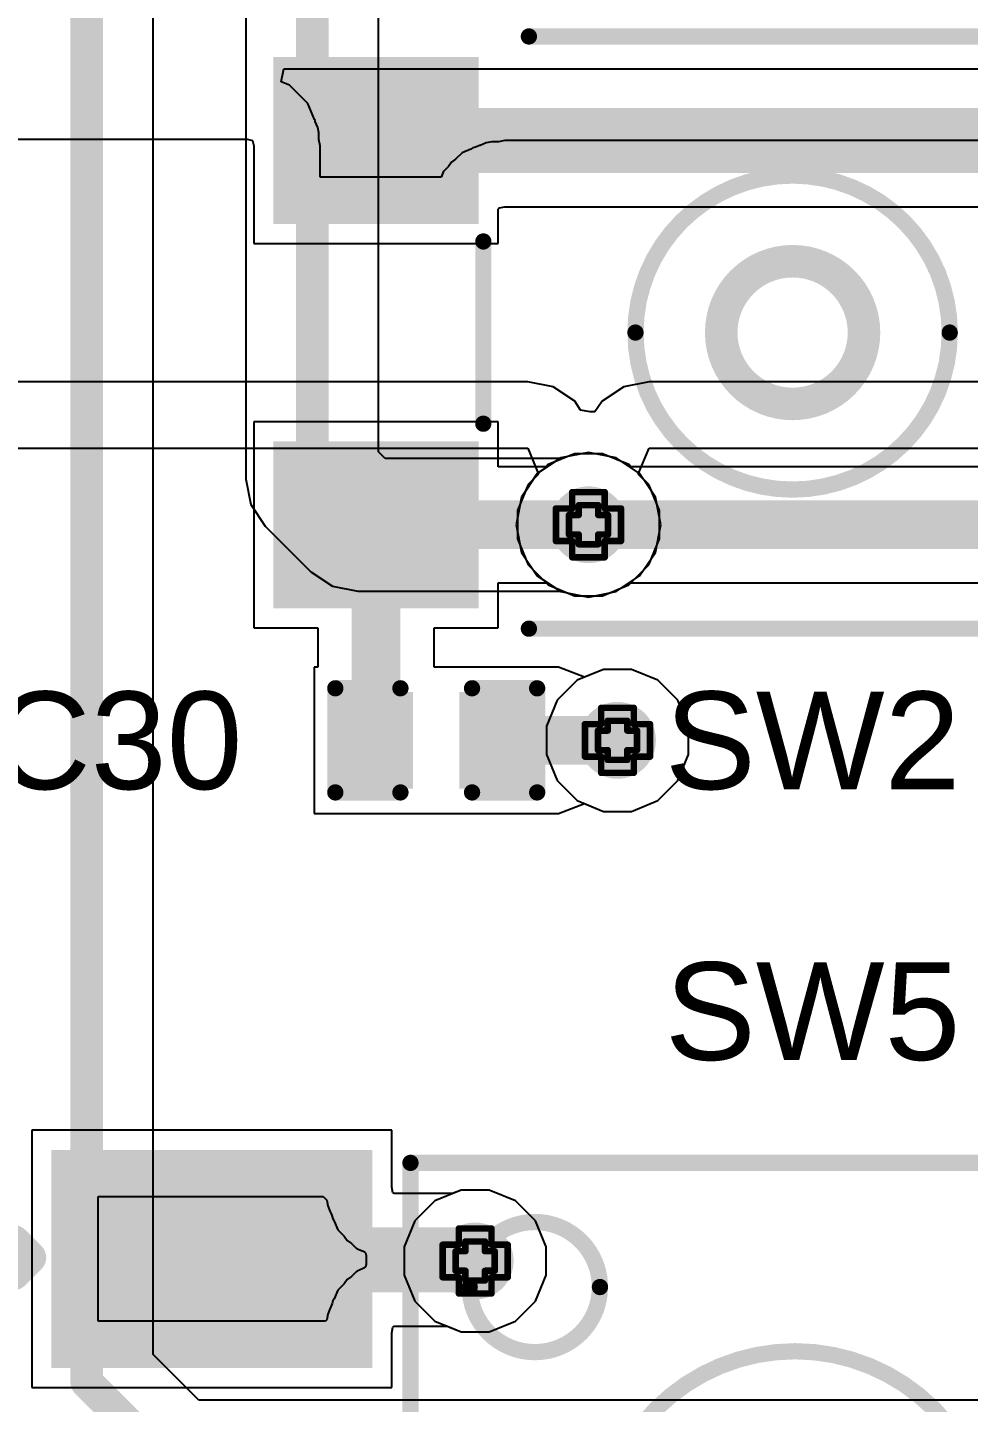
# Model space of a CAD drawing. Header units: inches. Extents: x 0 to 198, y 0 to 199.
# Drawn here: x 4.1008 to 4.3899, y 1.2497 to 1.6723 of the extents above; entities that cross this region are included whole.
import ezdxf

# ---------------------------------------------------------------- set-up
doc = ezdxf.new("R2010")
doc.units = ezdxf.units.IN
doc.header["$MEASUREMENT"] = 0
for name, color, linetype in [('Bottom Layer', 5, 'Continuous'), ('Drill Drawing', 1, 'Continuous'), ('Layer 1', 16, 'Continuous'), ('Layer 2', 76, 'Continuous'), ('Top Layer', 1, 'Continuous'), ('Top Overlay', 2, 'Continuous'), ('Top Paste', 8, 'Continuous'), ('Top Solder', 216, 'Continuous'), ('Via Holes', 16, 'Continuous')]:
    doc.layers.add(name, color=color, linetype=linetype)
doc.styles.add('Arial', font='', dxfattribs={"height": 0.2})
doc.styles.get('Arial').set_extended_font_data('Arial')

# ---------------------------------------------------------------- blocks, each defined once
blk = doc.blocks.new('TS_1002S_12026C_21')
at = {"layer": 'Top Layer'}
blk.add_hatch(color=1, dxfattribs=at).paths.add_polyline_path([(-0.22441, 0.11811), (-0.13385, 0.11811), (-0.13385, 0.05906), (-0.22441, 0.05906)])
at = {"layer": 'Top Paste'}
blk.add_hatch(color=8, dxfattribs=at).paths.add_polyline_path([(-0.22441, 0.11811), (-0.13385, 0.11811), (-0.13385, 0.05906), (-0.22441, 0.05906)])
at = {"layer": 'Top Solder'}
blk.add_hatch(color=216, dxfattribs=at).paths.add_polyline_path([(-0.22841, 0.12211), (-0.12985, 0.12211), (-0.12985, 0.05506), (-0.22841, 0.05506)])
at = {"layer": 'Top Overlay'}
for points in [[(-0.11811, 0.1181, 0.005, 0.005, 0), (0.11811, 0.1181, 0.005, 0.005, 0)], [(-0.11811, -0.11812, 0.005, 0.005, 0), (-0.11811, 0.1181, 0.005, 0.005, 0)], [(-0.24, 0.094, 0.01, 0.01, 0), (-0.235, 0.089, 0.01, 0.01, 0)], [(-0.24, 0.084, 0.01, 0.01, 0), (-0.24, 0.094, 0.01, 0.01, 0)], [(-0.24, 0.084, 0.01, 0.01, 0), (-0.235, 0.089, 0.01, 0.01, 0)]]:
    blk.add_lwpolyline(points, format="xyseb", dxfattribs=at)
for points in [[(-0.11936, 0.1181, 0.0025, 0.0025, 1), (-0.11686, 0.1181, 0.0025, 0.0025, 1)], [(-0.11936, 0.1181, 0.0025, 0.0025, 1), (-0.11686, 0.1181, 0.0025, 0.0025, 1)], [(-0.05992, 0.07994, 0.005, 0.005, 1), (-0.09992, 0.07994, 0.005, 0.005, 1)], [(-0.2425, 0.094, 0.005, 0.005, 1), (-0.2375, 0.094, 0.005, 0.005, 1)], [(-0.2425, 0.094, 0.005, 0.005, 1), (-0.2375, 0.094, 0.005, 0.005, 1)], [(-0.2375, 0.089, 0.005, 0.005, 1), (-0.2325, 0.089, 0.005, 0.005, 1)], [(-0.2375, 0.089, 0.005, 0.005, 1), (-0.2325, 0.089, 0.005, 0.005, 1)], [(-0.2425, 0.084, 0.005, 0.005, 1), (-0.2375, 0.084, 0.005, 0.005, 1)], [(-0.2425, 0.084, 0.005, 0.005, 1), (-0.2375, 0.084, 0.005, 0.005, 1)], [(-0.10117, 0.07994, 0.0025, 0.0025, 1), (-0.09867, 0.07994, 0.0025, 0.0025, 1)], [(-0.06117, 0.07994, 0.0025, 0.0025, 1), (-0.05867, 0.07994, 0.0025, 0.0025, 1)], [(0.06021, 0, 0.005, 0.005, 1), (-0.06021, 0, 0.005, 0.005, 1)]]:
    blk.add_lwpolyline(points, format="xyseb", close=True, dxfattribs=at)
blk = doc.blocks.new('TS_1109S_C_B_63')
at = {"layer": 'Top Layer'}
for points in [[(-0.15551, 0.08071), (-0.10039, 0.08071), (-0.10039, 0.0374), (-0.15551, 0.0374)], [(0.10039, 0.08071), (0.15551, 0.08071), (0.15551, 0.0374), (0.10039, 0.0374)], [(-0.15551, -0.0374), (-0.10039, -0.0374), (-0.10039, -0.08071), (-0.15551, -0.08071)], [(0.10039, -0.0374), (0.15551, -0.0374), (0.15551, -0.08071), (0.10039, -0.08071)]]:
    blk.add_hatch(color=1, dxfattribs=at).paths.add_polyline_path(points)
at = {"layer": 'Top Paste'}
for points in [[(-0.15551, 0.08071), (-0.10039, 0.08071), (-0.10039, 0.0374), (-0.15551, 0.0374)], [(0.10039, 0.08071), (0.15551, 0.08071), (0.15551, 0.0374), (0.10039, 0.0374)], [(-0.15551, -0.0374), (-0.10039, -0.0374), (-0.10039, -0.08071), (-0.15551, -0.08071)], [(0.10039, -0.0374), (0.15551, -0.0374), (0.15551, -0.08071), (0.10039, -0.08071)]]:
    blk.add_hatch(color=8, dxfattribs=at).paths.add_polyline_path(points)
at = {"layer": 'Top Solder'}
for points in [[(-0.15951, 0.08471), (-0.09639, 0.08471), (-0.09639, 0.0334), (-0.15951, 0.0334)], [(0.09639, 0.08471), (0.15951, 0.08471), (0.15951, 0.0334), (0.09639, 0.0334)], [(-0.15951, -0.0334), (-0.09639, -0.0334), (-0.09639, -0.08471), (-0.15951, -0.08471)], [(0.09639, -0.0334), (0.15951, -0.0334), (0.15951, -0.08471), (0.09639, -0.08471)]]:
    blk.add_hatch(color=216, dxfattribs=at).paths.add_polyline_path(points)
at = {"layer": 'Top Overlay'}
for points in [[(0.081, 0.091, 0.005, 0.005, 0), (-0.079, 0.091, 0.005, 0.005, 0)], [(-0.095, 0.028, 0.005, 0.005, 0), (-0.095, -0.028, 0.005, 0.005, 0)], [(0.095, 0.028, 0.005, 0.005, 0), (0.095, -0.028, 0.005, 0.005, 0)], [(0.081, -0.091, 0.005, 0.005, 0), (-0.079, -0.091, 0.005, 0.005, 0)]]:
    blk.add_lwpolyline(points, format="xyseb", dxfattribs=at)
for points in [[(-0.08025, 0.091, 0.0025, 0.0025, 1), (-0.07775, 0.091, 0.0025, 0.0025, 1)], [(0.07975, 0.091, 0.0025, 0.0025, 1), (0.08225, 0.091, 0.0025, 0.0025, 1)], [(0.04826, 0, 0.005, 0.005, 1), (-0.04826, 0, 0.005, 0.005, 1)], [(-0.09625, 0.028, 0.0025, 0.0025, 1), (-0.09375, 0.028, 0.0025, 0.0025, 1)], [(0.09375, 0.028, 0.0025, 0.0025, 1), (0.09625, 0.028, 0.0025, 0.0025, 1)], [(0.02193, 0, 0.01, 0.01, 1), (-0.02193, 0, 0.01, 0.01, 1)], [(-0.02443, 0, 0.005, 0.005, 1), (-0.01943, 0, 0.005, 0.005, 1)], [(0.01943, 0, 0.005, 0.005, 1), (0.02443, 0, 0.005, 0.005, 1)], [(-0.04951, 0, 0.0025, 0.0025, 1), (-0.04701, 0, 0.0025, 0.0025, 1)], [(0.04701, 0, 0.0025, 0.0025, 1), (0.04951, 0, 0.0025, 0.0025, 1)], [(-0.09625, -0.028, 0.0025, 0.0025, 1), (-0.09375, -0.028, 0.0025, 0.0025, 1)], [(0.09375, -0.028, 0.0025, 0.0025, 1), (0.09625, -0.028, 0.0025, 0.0025, 1)], [(-0.08025, -0.091, 0.0025, 0.0025, 1), (-0.07775, -0.091, 0.0025, 0.0025, 1)], [(0.07975, -0.091, 0.0025, 0.0025, 1), (0.08225, -0.091, 0.0025, 0.0025, 1)]]:
    blk.add_lwpolyline(points, format="xyseb", close=True, dxfattribs=at)
blk = doc.blocks.new('C___0402_347')
at = {"layer": 'Top Layer'}
for points in [[(-0.0275, -0.0125), (-0.0275, 0.0125), (-0.0095, 0.0125), (-0.0095, -0.0125)], [(0.0095, -0.0125), (0.0095, 0.0125), (0.0275, 0.0125), (0.0275, -0.0125)]]:
    blk.add_hatch(color=1, dxfattribs=at).paths.add_polyline_path(points)
at = {"layer": 'Top Paste'}
for points in [[(-0.0275, -0.0125), (-0.0275, 0.0125), (-0.0095, 0.0125), (-0.0095, -0.0125)], [(0.0095, -0.0125), (0.0095, 0.0125), (0.0275, 0.0125), (0.0275, -0.0125)]]:
    blk.add_hatch(color=8, dxfattribs=at).paths.add_polyline_path(points)
at = {"layer": 'Top Solder'}
for points in [[(-0.02986, -0.01486), (-0.02986, 0.01486), (-0.00714, 0.01486), (-0.00714, -0.01486)], [(0.00714, -0.01486), (0.00714, 0.01486), (0.02986, 0.01486), (0.02986, -0.01486)]]:
    blk.add_hatch(color=216, dxfattribs=at).paths.add_polyline_path(points)
at = {"layer": 'Top Overlay'}
for points in [[(-0.031, 0.016, 0.005, 0.005, 0), (-0.031, -0.016, 0.005, 0.005, 0)], [(-0.011, 0.016, 0.005, 0.005, 0), (-0.031, 0.016, 0.005, 0.005, 0)], [(0.031, 0.016, 0.005, 0.005, 0), (0.011, 0.016, 0.005, 0.005, 0)], [(0.031, 0.016, 0.005, 0.005, 0), (0.031, -0.016, 0.005, 0.005, 0)], [(-0.011, -0.016, 0.005, 0.005, 0), (-0.031, -0.016, 0.005, 0.005, 0)], [(0.031, -0.016, 0.005, 0.005, 0), (0.011, -0.016, 0.005, 0.005, 0)]]:
    blk.add_lwpolyline(points, format="xyseb", dxfattribs=at)
for points in [[(-0.03225, 0.016, 0.0025, 0.0025, 1), (-0.02975, 0.016, 0.0025, 0.0025, 1)], [(-0.03225, 0.016, 0.0025, 0.0025, 1), (-0.02975, 0.016, 0.0025, 0.0025, 1)], [(-0.01225, 0.016, 0.0025, 0.0025, 1), (-0.00975, 0.016, 0.0025, 0.0025, 1)], [(0.00975, 0.016, 0.0025, 0.0025, 1), (0.01225, 0.016, 0.0025, 0.0025, 1)], [(0.02975, 0.016, 0.0025, 0.0025, 1), (0.03225, 0.016, 0.0025, 0.0025, 1)], [(0.02975, 0.016, 0.0025, 0.0025, 1), (0.03225, 0.016, 0.0025, 0.0025, 1)], [(-0.03225, -0.016, 0.0025, 0.0025, 1), (-0.02975, -0.016, 0.0025, 0.0025, 1)], [(-0.03225, -0.016, 0.0025, 0.0025, 1), (-0.02975, -0.016, 0.0025, 0.0025, 1)], [(-0.01225, -0.016, 0.0025, 0.0025, 1), (-0.00975, -0.016, 0.0025, 0.0025, 1)], [(0.00975, -0.016, 0.0025, 0.0025, 1), (0.01225, -0.016, 0.0025, 0.0025, 1)], [(0.02975, -0.016, 0.0025, 0.0025, 1), (0.03225, -0.016, 0.0025, 0.0025, 1)], [(0.02975, -0.016, 0.0025, 0.0025, 1), (0.03225, -0.016, 0.0025, 0.0025, 1)]]:
    blk.add_lwpolyline(points, format="xyseb", close=True, dxfattribs=at)

msp = doc.modelspace()

# ---------------------------------------------------------------- hatches: boundary and pattern name
at = {"layer": 'Bottom Layer'}
h = msp.add_hatch(color=5, dxfattribs=at)
edge = h.paths.add_edge_path()
edge.add_arc((4.27314, 1.51947), 0.01181, 0, 360)
h = msp.add_hatch(color=5, dxfattribs=at)
edge = h.paths.add_edge_path()
edge.add_arc((4.28205, 1.45321), 0.01181, 0, 360)
h = msp.add_hatch(color=5, dxfattribs=at)
edge = h.paths.add_edge_path()
edge.add_arc((4.23834, 1.29321), 0.01181, 0, 360)
at = {"layer": 'Layer 1'}
h = msp.add_hatch(color=16, dxfattribs=at)
edge = h.paths.add_edge_path()
edge.add_arc((4.27314, 1.51947), 0.01181, 0, 360)
h = msp.add_hatch(color=16, dxfattribs=at)
edge = h.paths.add_edge_path()
edge.add_arc((4.28205, 1.45321), 0.01181, 0, 360)
h = msp.add_hatch(color=16, dxfattribs=at)
edge = h.paths.add_edge_path()
edge.add_arc((4.23834, 1.29321), 0.01181, 0, 360)
at = {"layer": 'Layer 2'}
h = msp.add_hatch(color=76, dxfattribs=at)
edge = h.paths.add_edge_path()
edge.add_arc((4.27314, 1.51947), 0.01181, 0, 360)
h = msp.add_hatch(color=76, dxfattribs=at)
edge = h.paths.add_edge_path()
edge.add_arc((4.28205, 1.45321), 0.01181, 0, 360)
h = msp.add_hatch(color=76, dxfattribs=at)
edge = h.paths.add_edge_path()
edge.add_arc((4.23834, 1.29321), 0.01181, 0, 360)
at = {"layer": 'Top Layer'}
h = msp.add_hatch(color=1, dxfattribs=at)
edge = h.paths.add_edge_path()
edge.add_arc((4.27314, 1.51947), 0.01181, 0, 360)
h = msp.add_hatch(color=1, dxfattribs=at)
edge = h.paths.add_edge_path()
edge.add_arc((4.28205, 1.45321), 0.01181, 0, 360)
h = msp.add_hatch(color=1, dxfattribs=at)
edge = h.paths.add_edge_path()
edge.add_arc((4.23834, 1.29321), 0.01181, 0, 360)
at = {"layer": 'Via Holes'}
h = msp.add_hatch(color=7, dxfattribs=at)
edge = h.paths.add_edge_path()
edge.add_arc((4.27314, 1.51947), 0.00591, 0, 360)
h = msp.add_hatch(color=7, dxfattribs=at)
edge = h.paths.add_edge_path()
edge.add_arc((4.28205, 1.45321), 0.00591, 0, 360)
h = msp.add_hatch(color=7, dxfattribs=at)
edge = h.paths.add_edge_path()
edge.add_arc((4.23834, 1.29321), 0.00591, 0, 360)

# ---------------------------------------------------------------- linework, layer by layer
at = {"layer": 'Bottom Layer'}
for p, q in [((4.20868, 1.54193), (4.20868, 2.40128)), ((4.16789, 1.91136), (4.16789, 1.53348)), ((4.13941, 1.26443), (4.13941, 1.90683)), ((4.21074, 1.53987), (4.20868, 1.54193)), ((4.2644, 1.53987), (4.21074, 1.53987)), ((4.26463, 1.54002), (4.2644, 1.53987)), ((4.27314, 1.54171), (4.26463, 1.54002)), ((4.28165, 1.54002), (4.27314, 1.54171)), ((4.28886, 1.5352), (4.28165, 1.54002)), ((4.29369, 1.52798), (4.28886, 1.5352)), ((4.16789, 1.53348), (4.16945, 1.52568)), ((4.16945, 1.52568), (4.17387, 1.51906)), ((4.29538, 1.51947), (4.29369, 1.52798)), ((4.17387, 1.51906), (4.18787, 1.50505)), ((4.29369, 1.51096), (4.29538, 1.51947)), ((4.28886, 1.50375), (4.29369, 1.51096)), ((4.18787, 1.50505), (4.19449, 1.50063)), ((4.19449, 1.50063), (4.20229, 1.49908)), ((4.28165, 1.49893), (4.28886, 1.50375)), ((4.20229, 1.49908), (4.2644, 1.49908)), ((4.2644, 1.49908), (4.26463, 1.49893)), ((4.26463, 1.49893), (4.27314, 1.49724)), ((4.27314, 1.49724), (4.28165, 1.49893)), ((4.15345, 1.25039), (4.13941, 1.26443)), ((5.65116, 1.25039), (4.15345, 1.25039))]:
    msp.add_line(p, q, dxfattribs=at)
for points in [[(4.18829, 1.53348, 0.01, 0.01, 0), (4.18829, 2.41126, 0.01, 0.01, 0)], [(4.11902, 1.25598, 0.01, 0.01, 0), (4.11902, 2.20131, 0.01, 0.01, 0)], [(4.18829, 1.53348, 0.01, 0.01, 0), (4.20229, 1.51947, 0.01, 0.01, 0)], [(4.20229, 1.51947, 0.01, 0.01, 0), (4.27314, 1.51947, 0.01, 0.01, 0)], [(4.11902, 1.25598, 0.01, 0.01, 0), (4.145, 1.23, 0.01, 0.01, 0)]]:
    msp.add_lwpolyline(points, format="xyseb", dxfattribs=at)
for points in [[(4.18579, 1.53348, 0.005, 0.005, 1), (4.19079, 1.53348, 0.005, 0.005, 1)], [(4.18579, 1.53348, 0.005, 0.005, 1), (4.19079, 1.53348, 0.005, 0.005, 1)], [(4.19979, 1.51947, 0.005, 0.005, 1), (4.20479, 1.51947, 0.005, 0.005, 1)], [(4.19979, 1.51947, 0.005, 0.005, 1), (4.20479, 1.51947, 0.005, 0.005, 1)], [(4.27064, 1.51947, 0.005, 0.005, 1), (4.27564, 1.51947, 0.005, 0.005, 1)], [(4.11652, 1.25598, 0.005, 0.005, 1), (4.12152, 1.25598, 0.005, 0.005, 1)], [(4.11652, 1.25598, 0.005, 0.005, 1), (4.12152, 1.25598, 0.005, 0.005, 1)]]:
    msp.add_lwpolyline(points, format="xyseb", close=True, dxfattribs=at)
at = {"layer": 'Drill Drawing'}
for points in [[(4.26814, 1.52447, 0.002, 0.002, 0), (4.26814, 1.52947, 0.002, 0.002, 0)], [(4.26814, 1.52947, 0.002, 0.002, 0), (4.27814, 1.52947, 0.002, 0.002, 0)], [(4.27814, 1.52447, 0.002, 0.002, 0), (4.27814, 1.52947, 0.002, 0.002, 0)], [(4.26314, 1.51447, 0.002, 0.002, 0), (4.26314, 1.52447, 0.002, 0.002, 0)], [(4.26314, 1.52447, 0.002, 0.002, 0), (4.26814, 1.52447, 0.002, 0.002, 0)], [(4.27014, 1.52247, 0.002, 0.002, 0), (4.27014, 1.52547, 0.002, 0.002, 0)], [(4.27014, 1.52547, 0.002, 0.002, 0), (4.27614, 1.52547, 0.002, 0.002, 0)], [(4.27614, 1.52247, 0.002, 0.002, 0), (4.27614, 1.52547, 0.002, 0.002, 0)], [(4.27814, 1.52447, 0.002, 0.002, 0), (4.28314, 1.52447, 0.002, 0.002, 0)], [(4.28314, 1.51447, 0.002, 0.002, 0), (4.28314, 1.52447, 0.002, 0.002, 0)], [(4.26714, 1.51647, 0.002, 0.002, 0), (4.26714, 1.52247, 0.002, 0.002, 0)], [(4.26714, 1.52247, 0.002, 0.002, 0), (4.27014, 1.52247, 0.002, 0.002, 0)], [(4.27614, 1.52247, 0.002, 0.002, 0), (4.27914, 1.52247, 0.002, 0.002, 0)], [(4.27914, 1.51647, 0.002, 0.002, 0), (4.27914, 1.52247, 0.002, 0.002, 0)], [(4.26714, 1.51647, 0.002, 0.002, 0), (4.27014, 1.51647, 0.002, 0.002, 0)], [(4.27014, 1.51347, 0.002, 0.002, 0), (4.27014, 1.51647, 0.002, 0.002, 0)], [(4.27614, 1.51647, 0.002, 0.002, 0), (4.27914, 1.51647, 0.002, 0.002, 0)], [(4.27614, 1.51347, 0.002, 0.002, 0), (4.27614, 1.51647, 0.002, 0.002, 0)], [(4.26314, 1.51447, 0.002, 0.002, 0), (4.26814, 1.51447, 0.002, 0.002, 0)], [(4.26814, 1.50947, 0.002, 0.002, 0), (4.26814, 1.51447, 0.002, 0.002, 0)], [(4.27014, 1.51347, 0.002, 0.002, 0), (4.27614, 1.51347, 0.002, 0.002, 0)], [(4.27814, 1.51447, 0.002, 0.002, 0), (4.28314, 1.51447, 0.002, 0.002, 0)], [(4.27814, 1.50947, 0.002, 0.002, 0), (4.27814, 1.51447, 0.002, 0.002, 0)], [(4.26814, 1.50947, 0.002, 0.002, 0), (4.27814, 1.50947, 0.002, 0.002, 0)], [(4.27705, 1.45821, 0.002, 0.002, 0), (4.27705, 1.46321, 0.002, 0.002, 0)], [(4.27705, 1.46321, 0.002, 0.002, 0), (4.28705, 1.46321, 0.002, 0.002, 0)], [(4.28705, 1.45821, 0.002, 0.002, 0), (4.28705, 1.46321, 0.002, 0.002, 0)], [(4.27205, 1.44821, 0.002, 0.002, 0), (4.27205, 1.45821, 0.002, 0.002, 0)], [(4.27205, 1.45821, 0.002, 0.002, 0), (4.27705, 1.45821, 0.002, 0.002, 0)], [(4.27905, 1.45621, 0.002, 0.002, 0), (4.27905, 1.45921, 0.002, 0.002, 0)], [(4.27905, 1.45921, 0.002, 0.002, 0), (4.28505, 1.45921, 0.002, 0.002, 0)], [(4.28505, 1.45621, 0.002, 0.002, 0), (4.28505, 1.45921, 0.002, 0.002, 0)], [(4.28705, 1.45821, 0.002, 0.002, 0), (4.29205, 1.45821, 0.002, 0.002, 0)], [(4.29205, 1.44821, 0.002, 0.002, 0), (4.29205, 1.45821, 0.002, 0.002, 0)], [(4.27605, 1.45021, 0.002, 0.002, 0), (4.27605, 1.45621, 0.002, 0.002, 0)], [(4.27605, 1.45621, 0.002, 0.002, 0), (4.27905, 1.45621, 0.002, 0.002, 0)], [(4.28505, 1.45621, 0.002, 0.002, 0), (4.28805, 1.45621, 0.002, 0.002, 0)], [(4.28805, 1.45021, 0.002, 0.002, 0), (4.28805, 1.45621, 0.002, 0.002, 0)], [(4.27605, 1.45021, 0.002, 0.002, 0), (4.27905, 1.45021, 0.002, 0.002, 0)], [(4.27905, 1.44721, 0.002, 0.002, 0), (4.27905, 1.45021, 0.002, 0.002, 0)], [(4.28505, 1.45021, 0.002, 0.002, 0), (4.28805, 1.45021, 0.002, 0.002, 0)], [(4.28505, 1.44721, 0.002, 0.002, 0), (4.28505, 1.45021, 0.002, 0.002, 0)], [(4.27205, 1.44821, 0.002, 0.002, 0), (4.27705, 1.44821, 0.002, 0.002, 0)], [(4.27705, 1.44321, 0.002, 0.002, 0), (4.27705, 1.44821, 0.002, 0.002, 0)], [(4.27905, 1.44721, 0.002, 0.002, 0), (4.28505, 1.44721, 0.002, 0.002, 0)], [(4.28705, 1.44821, 0.002, 0.002, 0), (4.29205, 1.44821, 0.002, 0.002, 0)], [(4.28705, 1.44321, 0.002, 0.002, 0), (4.28705, 1.44821, 0.002, 0.002, 0)], [(4.27705, 1.44321, 0.002, 0.002, 0), (4.28705, 1.44321, 0.002, 0.002, 0)], [(4.23334, 1.29821, 0.002, 0.002, 0), (4.23334, 1.30321, 0.002, 0.002, 0)], [(4.23334, 1.30321, 0.002, 0.002, 0), (4.24334, 1.30321, 0.002, 0.002, 0)], [(4.24334, 1.29821, 0.002, 0.002, 0), (4.24334, 1.30321, 0.002, 0.002, 0)], [(4.22834, 1.28821, 0.002, 0.002, 0), (4.22834, 1.29821, 0.002, 0.002, 0)], [(4.22834, 1.29821, 0.002, 0.002, 0), (4.23334, 1.29821, 0.002, 0.002, 0)], [(4.23534, 1.29621, 0.002, 0.002, 0), (4.23534, 1.29921, 0.002, 0.002, 0)], [(4.23534, 1.29921, 0.002, 0.002, 0), (4.24134, 1.29921, 0.002, 0.002, 0)], [(4.24134, 1.29621, 0.002, 0.002, 0), (4.24134, 1.29921, 0.002, 0.002, 0)], [(4.24334, 1.29821, 0.002, 0.002, 0), (4.24834, 1.29821, 0.002, 0.002, 0)], [(4.24834, 1.28821, 0.002, 0.002, 0), (4.24834, 1.29821, 0.002, 0.002, 0)], [(4.23234, 1.29021, 0.002, 0.002, 0), (4.23234, 1.29621, 0.002, 0.002, 0)], [(4.23234, 1.29621, 0.002, 0.002, 0), (4.23534, 1.29621, 0.002, 0.002, 0)], [(4.24134, 1.29621, 0.002, 0.002, 0), (4.24434, 1.29621, 0.002, 0.002, 0)], [(4.24434, 1.29021, 0.002, 0.002, 0), (4.24434, 1.29621, 0.002, 0.002, 0)], [(4.22834, 1.28821, 0.002, 0.002, 0), (4.23334, 1.28821, 0.002, 0.002, 0)], [(4.23234, 1.29021, 0.002, 0.002, 0), (4.23534, 1.29021, 0.002, 0.002, 0)], [(4.23334, 1.28321, 0.002, 0.002, 0), (4.23334, 1.28821, 0.002, 0.002, 0)], [(4.23534, 1.28721, 0.002, 0.002, 0), (4.23534, 1.29021, 0.002, 0.002, 0)], [(4.24134, 1.29021, 0.002, 0.002, 0), (4.24434, 1.29021, 0.002, 0.002, 0)], [(4.24134, 1.28721, 0.002, 0.002, 0), (4.24134, 1.29021, 0.002, 0.002, 0)], [(4.24334, 1.28821, 0.002, 0.002, 0), (4.24834, 1.28821, 0.002, 0.002, 0)], [(4.24334, 1.28321, 0.002, 0.002, 0), (4.24334, 1.28821, 0.002, 0.002, 0)], [(4.23534, 1.28721, 0.002, 0.002, 0), (4.24134, 1.28721, 0.002, 0.002, 0)], [(4.23334, 1.28321, 0.002, 0.002, 0), (4.24334, 1.28321, 0.002, 0.002, 0)]]:
    msp.add_lwpolyline(points, format="xyseb", dxfattribs=at)
for points in [[(4.26764, 1.52947, 0.001, 0.001, 1), (4.26864, 1.52947, 0.001, 0.001, 1)], [(4.26764, 1.52947, 0.001, 0.001, 1), (4.26864, 1.52947, 0.001, 0.001, 1)], [(4.27764, 1.52947, 0.001, 0.001, 1), (4.27864, 1.52947, 0.001, 0.001, 1)], [(4.27764, 1.52947, 0.001, 0.001, 1), (4.27864, 1.52947, 0.001, 0.001, 1)], [(4.26264, 1.52447, 0.001, 0.001, 1), (4.26364, 1.52447, 0.001, 0.001, 1)], [(4.26264, 1.52447, 0.001, 0.001, 1), (4.26364, 1.52447, 0.001, 0.001, 1)], [(4.26764, 1.52447, 0.001, 0.001, 1), (4.26864, 1.52447, 0.001, 0.001, 1)], [(4.26764, 1.52447, 0.001, 0.001, 1), (4.26864, 1.52447, 0.001, 0.001, 1)], [(4.26964, 1.52547, 0.001, 0.001, 1), (4.27064, 1.52547, 0.001, 0.001, 1)], [(4.26964, 1.52547, 0.001, 0.001, 1), (4.27064, 1.52547, 0.001, 0.001, 1)], [(4.27564, 1.52547, 0.001, 0.001, 1), (4.27664, 1.52547, 0.001, 0.001, 1)], [(4.27564, 1.52547, 0.001, 0.001, 1), (4.27664, 1.52547, 0.001, 0.001, 1)], [(4.27764, 1.52447, 0.001, 0.001, 1), (4.27864, 1.52447, 0.001, 0.001, 1)], [(4.27764, 1.52447, 0.001, 0.001, 1), (4.27864, 1.52447, 0.001, 0.001, 1)], [(4.28264, 1.52447, 0.001, 0.001, 1), (4.28364, 1.52447, 0.001, 0.001, 1)], [(4.28264, 1.52447, 0.001, 0.001, 1), (4.28364, 1.52447, 0.001, 0.001, 1)], [(4.26664, 1.52247, 0.001, 0.001, 1), (4.26764, 1.52247, 0.001, 0.001, 1)], [(4.26664, 1.52247, 0.001, 0.001, 1), (4.26764, 1.52247, 0.001, 0.001, 1)], [(4.26964, 1.52247, 0.001, 0.001, 1), (4.27064, 1.52247, 0.001, 0.001, 1)], [(4.26964, 1.52247, 0.001, 0.001, 1), (4.27064, 1.52247, 0.001, 0.001, 1)], [(4.27564, 1.52247, 0.001, 0.001, 1), (4.27664, 1.52247, 0.001, 0.001, 1)], [(4.27564, 1.52247, 0.001, 0.001, 1), (4.27664, 1.52247, 0.001, 0.001, 1)], [(4.27864, 1.52247, 0.001, 0.001, 1), (4.27964, 1.52247, 0.001, 0.001, 1)], [(4.27864, 1.52247, 0.001, 0.001, 1), (4.27964, 1.52247, 0.001, 0.001, 1)], [(4.26664, 1.51647, 0.001, 0.001, 1), (4.26764, 1.51647, 0.001, 0.001, 1)], [(4.26664, 1.51647, 0.001, 0.001, 1), (4.26764, 1.51647, 0.001, 0.001, 1)], [(4.26964, 1.51647, 0.001, 0.001, 1), (4.27064, 1.51647, 0.001, 0.001, 1)], [(4.26964, 1.51647, 0.001, 0.001, 1), (4.27064, 1.51647, 0.001, 0.001, 1)], [(4.27564, 1.51647, 0.001, 0.001, 1), (4.27664, 1.51647, 0.001, 0.001, 1)], [(4.27564, 1.51647, 0.001, 0.001, 1), (4.27664, 1.51647, 0.001, 0.001, 1)], [(4.27864, 1.51647, 0.001, 0.001, 1), (4.27964, 1.51647, 0.001, 0.001, 1)], [(4.27864, 1.51647, 0.001, 0.001, 1), (4.27964, 1.51647, 0.001, 0.001, 1)], [(4.26264, 1.51447, 0.001, 0.001, 1), (4.26364, 1.51447, 0.001, 0.001, 1)], [(4.26264, 1.51447, 0.001, 0.001, 1), (4.26364, 1.51447, 0.001, 0.001, 1)], [(4.26764, 1.51447, 0.001, 0.001, 1), (4.26864, 1.51447, 0.001, 0.001, 1)], [(4.26764, 1.51447, 0.001, 0.001, 1), (4.26864, 1.51447, 0.001, 0.001, 1)], [(4.26964, 1.51347, 0.001, 0.001, 1), (4.27064, 1.51347, 0.001, 0.001, 1)], [(4.26964, 1.51347, 0.001, 0.001, 1), (4.27064, 1.51347, 0.001, 0.001, 1)], [(4.27564, 1.51347, 0.001, 0.001, 1), (4.27664, 1.51347, 0.001, 0.001, 1)], [(4.27564, 1.51347, 0.001, 0.001, 1), (4.27664, 1.51347, 0.001, 0.001, 1)], [(4.27764, 1.51447, 0.001, 0.001, 1), (4.27864, 1.51447, 0.001, 0.001, 1)], [(4.27764, 1.51447, 0.001, 0.001, 1), (4.27864, 1.51447, 0.001, 0.001, 1)], [(4.28264, 1.51447, 0.001, 0.001, 1), (4.28364, 1.51447, 0.001, 0.001, 1)], [(4.28264, 1.51447, 0.001, 0.001, 1), (4.28364, 1.51447, 0.001, 0.001, 1)], [(4.26764, 1.50947, 0.001, 0.001, 1), (4.26864, 1.50947, 0.001, 0.001, 1)], [(4.26764, 1.50947, 0.001, 0.001, 1), (4.26864, 1.50947, 0.001, 0.001, 1)], [(4.27764, 1.50947, 0.001, 0.001, 1), (4.27864, 1.50947, 0.001, 0.001, 1)], [(4.27764, 1.50947, 0.001, 0.001, 1), (4.27864, 1.50947, 0.001, 0.001, 1)], [(4.27655, 1.46321, 0.001, 0.001, 1), (4.27755, 1.46321, 0.001, 0.001, 1)], [(4.27655, 1.46321, 0.001, 0.001, 1), (4.27755, 1.46321, 0.001, 0.001, 1)], [(4.28655, 1.46321, 0.001, 0.001, 1), (4.28755, 1.46321, 0.001, 0.001, 1)], [(4.28655, 1.46321, 0.001, 0.001, 1), (4.28755, 1.46321, 0.001, 0.001, 1)], [(4.27155, 1.45821, 0.001, 0.001, 1), (4.27255, 1.45821, 0.001, 0.001, 1)], [(4.27155, 1.45821, 0.001, 0.001, 1), (4.27255, 1.45821, 0.001, 0.001, 1)], [(4.27655, 1.45821, 0.001, 0.001, 1), (4.27755, 1.45821, 0.001, 0.001, 1)], [(4.27655, 1.45821, 0.001, 0.001, 1), (4.27755, 1.45821, 0.001, 0.001, 1)], [(4.27855, 1.45921, 0.001, 0.001, 1), (4.27955, 1.45921, 0.001, 0.001, 1)], [(4.27855, 1.45921, 0.001, 0.001, 1), (4.27955, 1.45921, 0.001, 0.001, 1)], [(4.28455, 1.45921, 0.001, 0.001, 1), (4.28555, 1.45921, 0.001, 0.001, 1)], [(4.28455, 1.45921, 0.001, 0.001, 1), (4.28555, 1.45921, 0.001, 0.001, 1)], [(4.28655, 1.45821, 0.001, 0.001, 1), (4.28755, 1.45821, 0.001, 0.001, 1)], [(4.28655, 1.45821, 0.001, 0.001, 1), (4.28755, 1.45821, 0.001, 0.001, 1)], [(4.29155, 1.45821, 0.001, 0.001, 1), (4.29255, 1.45821, 0.001, 0.001, 1)], [(4.29155, 1.45821, 0.001, 0.001, 1), (4.29255, 1.45821, 0.001, 0.001, 1)], [(4.27555, 1.45621, 0.001, 0.001, 1), (4.27655, 1.45621, 0.001, 0.001, 1)], [(4.27555, 1.45621, 0.001, 0.001, 1), (4.27655, 1.45621, 0.001, 0.001, 1)], [(4.27855, 1.45621, 0.001, 0.001, 1), (4.27955, 1.45621, 0.001, 0.001, 1)], [(4.27855, 1.45621, 0.001, 0.001, 1), (4.27955, 1.45621, 0.001, 0.001, 1)], [(4.28455, 1.45621, 0.001, 0.001, 1), (4.28555, 1.45621, 0.001, 0.001, 1)], [(4.28455, 1.45621, 0.001, 0.001, 1), (4.28555, 1.45621, 0.001, 0.001, 1)], [(4.28755, 1.45621, 0.001, 0.001, 1), (4.28855, 1.45621, 0.001, 0.001, 1)], [(4.28755, 1.45621, 0.001, 0.001, 1), (4.28855, 1.45621, 0.001, 0.001, 1)], [(4.27555, 1.45021, 0.001, 0.001, 1), (4.27655, 1.45021, 0.001, 0.001, 1)], [(4.27555, 1.45021, 0.001, 0.001, 1), (4.27655, 1.45021, 0.001, 0.001, 1)], [(4.27855, 1.45021, 0.001, 0.001, 1), (4.27955, 1.45021, 0.001, 0.001, 1)], [(4.27855, 1.45021, 0.001, 0.001, 1), (4.27955, 1.45021, 0.001, 0.001, 1)], [(4.28455, 1.45021, 0.001, 0.001, 1), (4.28555, 1.45021, 0.001, 0.001, 1)], [(4.28455, 1.45021, 0.001, 0.001, 1), (4.28555, 1.45021, 0.001, 0.001, 1)], [(4.28755, 1.45021, 0.001, 0.001, 1), (4.28855, 1.45021, 0.001, 0.001, 1)], [(4.28755, 1.45021, 0.001, 0.001, 1), (4.28855, 1.45021, 0.001, 0.001, 1)], [(4.27155, 1.44821, 0.001, 0.001, 1), (4.27255, 1.44821, 0.001, 0.001, 1)], [(4.27155, 1.44821, 0.001, 0.001, 1), (4.27255, 1.44821, 0.001, 0.001, 1)], [(4.27655, 1.44821, 0.001, 0.001, 1), (4.27755, 1.44821, 0.001, 0.001, 1)], [(4.27655, 1.44821, 0.001, 0.001, 1), (4.27755, 1.44821, 0.001, 0.001, 1)], [(4.27855, 1.44721, 0.001, 0.001, 1), (4.27955, 1.44721, 0.001, 0.001, 1)], [(4.27855, 1.44721, 0.001, 0.001, 1), (4.27955, 1.44721, 0.001, 0.001, 1)], [(4.28455, 1.44721, 0.001, 0.001, 1), (4.28555, 1.44721, 0.001, 0.001, 1)], [(4.28455, 1.44721, 0.001, 0.001, 1), (4.28555, 1.44721, 0.001, 0.001, 1)], [(4.28655, 1.44821, 0.001, 0.001, 1), (4.28755, 1.44821, 0.001, 0.001, 1)], [(4.28655, 1.44821, 0.001, 0.001, 1), (4.28755, 1.44821, 0.001, 0.001, 1)], [(4.29155, 1.44821, 0.001, 0.001, 1), (4.29255, 1.44821, 0.001, 0.001, 1)], [(4.29155, 1.44821, 0.001, 0.001, 1), (4.29255, 1.44821, 0.001, 0.001, 1)], [(4.27655, 1.44321, 0.001, 0.001, 1), (4.27755, 1.44321, 0.001, 0.001, 1)], [(4.27655, 1.44321, 0.001, 0.001, 1), (4.27755, 1.44321, 0.001, 0.001, 1)], [(4.28655, 1.44321, 0.001, 0.001, 1), (4.28755, 1.44321, 0.001, 0.001, 1)], [(4.28655, 1.44321, 0.001, 0.001, 1), (4.28755, 1.44321, 0.001, 0.001, 1)], [(4.23284, 1.30321, 0.001, 0.001, 1), (4.23384, 1.30321, 0.001, 0.001, 1)], [(4.23284, 1.30321, 0.001, 0.001, 1), (4.23384, 1.30321, 0.001, 0.001, 1)], [(4.24284, 1.30321, 0.001, 0.001, 1), (4.24384, 1.30321, 0.001, 0.001, 1)], [(4.24284, 1.30321, 0.001, 0.001, 1), (4.24384, 1.30321, 0.001, 0.001, 1)], [(4.22784, 1.29821, 0.001, 0.001, 1), (4.22884, 1.29821, 0.001, 0.001, 1)], [(4.22784, 1.29821, 0.001, 0.001, 1), (4.22884, 1.29821, 0.001, 0.001, 1)], [(4.23284, 1.29821, 0.001, 0.001, 1), (4.23384, 1.29821, 0.001, 0.001, 1)], [(4.23284, 1.29821, 0.001, 0.001, 1), (4.23384, 1.29821, 0.001, 0.001, 1)], [(4.23484, 1.29921, 0.001, 0.001, 1), (4.23584, 1.29921, 0.001, 0.001, 1)], [(4.23484, 1.29921, 0.001, 0.001, 1), (4.23584, 1.29921, 0.001, 0.001, 1)], [(4.24084, 1.29921, 0.001, 0.001, 1), (4.24184, 1.29921, 0.001, 0.001, 1)], [(4.24084, 1.29921, 0.001, 0.001, 1), (4.24184, 1.29921, 0.001, 0.001, 1)], [(4.24284, 1.29821, 0.001, 0.001, 1), (4.24384, 1.29821, 0.001, 0.001, 1)], [(4.24284, 1.29821, 0.001, 0.001, 1), (4.24384, 1.29821, 0.001, 0.001, 1)], [(4.24784, 1.29821, 0.001, 0.001, 1), (4.24884, 1.29821, 0.001, 0.001, 1)], [(4.24784, 1.29821, 0.001, 0.001, 1), (4.24884, 1.29821, 0.001, 0.001, 1)], [(4.23184, 1.29621, 0.001, 0.001, 1), (4.23284, 1.29621, 0.001, 0.001, 1)], [(4.23184, 1.29621, 0.001, 0.001, 1), (4.23284, 1.29621, 0.001, 0.001, 1)], [(4.23484, 1.29621, 0.001, 0.001, 1), (4.23584, 1.29621, 0.001, 0.001, 1)], [(4.23484, 1.29621, 0.001, 0.001, 1), (4.23584, 1.29621, 0.001, 0.001, 1)], [(4.24084, 1.29621, 0.001, 0.001, 1), (4.24184, 1.29621, 0.001, 0.001, 1)], [(4.24084, 1.29621, 0.001, 0.001, 1), (4.24184, 1.29621, 0.001, 0.001, 1)], [(4.24384, 1.29621, 0.001, 0.001, 1), (4.24484, 1.29621, 0.001, 0.001, 1)], [(4.24384, 1.29621, 0.001, 0.001, 1), (4.24484, 1.29621, 0.001, 0.001, 1)], [(4.22784, 1.28821, 0.001, 0.001, 1), (4.22884, 1.28821, 0.001, 0.001, 1)], [(4.22784, 1.28821, 0.001, 0.001, 1), (4.22884, 1.28821, 0.001, 0.001, 1)], [(4.23184, 1.29021, 0.001, 0.001, 1), (4.23284, 1.29021, 0.001, 0.001, 1)], [(4.23184, 1.29021, 0.001, 0.001, 1), (4.23284, 1.29021, 0.001, 0.001, 1)], [(4.23284, 1.28821, 0.001, 0.001, 1), (4.23384, 1.28821, 0.001, 0.001, 1)], [(4.23284, 1.28821, 0.001, 0.001, 1), (4.23384, 1.28821, 0.001, 0.001, 1)], [(4.23484, 1.29021, 0.001, 0.001, 1), (4.23584, 1.29021, 0.001, 0.001, 1)], [(4.23484, 1.29021, 0.001, 0.001, 1), (4.23584, 1.29021, 0.001, 0.001, 1)], [(4.24084, 1.29021, 0.001, 0.001, 1), (4.24184, 1.29021, 0.001, 0.001, 1)], [(4.24084, 1.29021, 0.001, 0.001, 1), (4.24184, 1.29021, 0.001, 0.001, 1)], [(4.24284, 1.28821, 0.001, 0.001, 1), (4.24384, 1.28821, 0.001, 0.001, 1)], [(4.24284, 1.28821, 0.001, 0.001, 1), (4.24384, 1.28821, 0.001, 0.001, 1)], [(4.24384, 1.29021, 0.001, 0.001, 1), (4.24484, 1.29021, 0.001, 0.001, 1)], [(4.24384, 1.29021, 0.001, 0.001, 1), (4.24484, 1.29021, 0.001, 0.001, 1)], [(4.24784, 1.28821, 0.001, 0.001, 1), (4.24884, 1.28821, 0.001, 0.001, 1)], [(4.24784, 1.28821, 0.001, 0.001, 1), (4.24884, 1.28821, 0.001, 0.001, 1)], [(4.23484, 1.28721, 0.001, 0.001, 1), (4.23584, 1.28721, 0.001, 0.001, 1)], [(4.23484, 1.28721, 0.001, 0.001, 1), (4.23584, 1.28721, 0.001, 0.001, 1)], [(4.24084, 1.28721, 0.001, 0.001, 1), (4.24184, 1.28721, 0.001, 0.001, 1)], [(4.24084, 1.28721, 0.001, 0.001, 1), (4.24184, 1.28721, 0.001, 0.001, 1)], [(4.23284, 1.28321, 0.001, 0.001, 1), (4.23384, 1.28321, 0.001, 0.001, 1)], [(4.23284, 1.28321, 0.001, 0.001, 1), (4.23384, 1.28321, 0.001, 0.001, 1)], [(4.24284, 1.28321, 0.001, 0.001, 1), (4.24384, 1.28321, 0.001, 0.001, 1)], [(4.24284, 1.28321, 0.001, 0.001, 1), (4.24384, 1.28321, 0.001, 0.001, 1)]]:
    msp.add_lwpolyline(points, format="xyseb", close=True, dxfattribs=at)
at = {"layer": 'Layer 1'}
for p, q in [((4.26463, 1.54002), (4.25742, 1.5352)), ((4.27314, 1.54171), (4.26463, 1.54002)), ((4.28165, 1.54002), (4.27314, 1.54171)), ((4.28886, 1.5352), (4.28165, 1.54002)), ((4.25742, 1.5352), (4.25259, 1.52798)), ((4.29369, 1.52798), (4.28886, 1.5352)), ((4.25259, 1.52798), (4.2509, 1.51947)), ((4.29538, 1.51947), (4.29369, 1.52798)), ((4.2509, 1.51947), (4.25259, 1.51096)), ((4.29369, 1.51096), (4.29538, 1.51947)), ((4.25259, 1.51096), (4.25742, 1.50375)), ((4.28886, 1.50375), (4.29369, 1.51096)), ((4.25742, 1.50375), (4.26463, 1.49893)), ((4.28165, 1.49893), (4.28886, 1.50375)), ((4.26463, 1.49893), (4.27314, 1.49724)), ((4.27314, 1.49724), (4.28165, 1.49893))]:
    msp.add_line(p, q, dxfattribs=at)
at = {"layer": 'Layer 2'}
for p, q in [((4.25451, 1.5634), (3.82373, 1.5634)), ((4.26232, 1.56185), (4.25451, 1.5634)), ((4.26893, 1.55743), (4.26232, 1.56185)), ((4.28396, 1.56185), (4.27735, 1.55743)), ((4.29177, 1.5634), (4.28396, 1.56185)), ((4.84056, 1.5634), (4.29177, 1.5634)), ((4.29177, 1.5634), (4.29177, 1.5634)), ((4.27073, 1.55473), (4.26893, 1.55743)), ((4.27735, 1.55743), (4.27514, 1.55413)), ((4.27363, 1.55413), (4.27073, 1.55473)), ((4.27514, 1.55413), (4.27363, 1.55413)), ((3.814, 1.54301), (4.25451, 1.54301)), ((4.25451, 1.54301), (4.25783, 1.53501)), ((4.28845, 1.53501), (4.29177, 1.54301)), ((4.29177, 1.54301), (4.84901, 1.54301)), ((4.25783, 1.53501), (4.25465, 1.53183)), ((4.29163, 1.53183), (4.28845, 1.53501)), ((4.25465, 1.53183), (4.25133, 1.52381)), ((4.29495, 1.52381), (4.29163, 1.53183)), ((4.25133, 1.52381), (4.25133, 1.51514)), ((4.29495, 1.51514), (4.29495, 1.52381)), ((4.25133, 1.51514), (4.25465, 1.50712)), ((4.29163, 1.50712), (4.29495, 1.51514)), ((4.25465, 1.50712), (4.26079, 1.50098)), ((4.28549, 1.50098), (4.29163, 1.50712)), ((4.26079, 1.50098), (4.2688, 1.49766)), ((4.27748, 1.49766), (4.28549, 1.50098)), ((4.2688, 1.49766), (4.27748, 1.49766)), ((4.27771, 1.47502), (4.26969, 1.4717)), ((4.28639, 1.47502), (4.27771, 1.47502)), ((4.2944, 1.4717), (4.28639, 1.47502)), ((4.26969, 1.4717), (4.26356, 1.46556)), ((4.30054, 1.46556), (4.2944, 1.4717)), ((4.26356, 1.46556), (4.26024, 1.45754)), ((4.30386, 1.45754), (4.30054, 1.46556)), ((4.26024, 1.45754), (4.26024, 1.44887)), ((4.30386, 1.44887), (4.30386, 1.45754)), ((4.26024, 1.44887), (4.26356, 1.44085)), ((4.30054, 1.44085), (4.30386, 1.44887)), ((4.26356, 1.44085), (4.26969, 1.43472)), ((4.2944, 1.43472), (4.30054, 1.44085)), ((4.26969, 1.43472), (4.27771, 1.43139)), ((4.28639, 1.43139), (4.2944, 1.43472)), ((4.27771, 1.43139), (4.28639, 1.43139)), ((4.234, 1.31502), (4.22598, 1.3117)), ((4.24268, 1.31502), (4.234, 1.31502)), ((4.25069, 1.3117), (4.24268, 1.31502)), ((4.22598, 1.3117), (4.21985, 1.30557)), ((4.25683, 1.30557), (4.25069, 1.3117)), ((4.21985, 1.30557), (4.21653, 1.29755)), ((4.26015, 1.29755), (4.25683, 1.30557)), ((4.21653, 1.29755), (4.21653, 1.28888)), ((4.26015, 1.28888), (4.26015, 1.29755)), ((4.21653, 1.28888), (4.21985, 1.28086)), ((4.25683, 1.28086), (4.26015, 1.28888)), ((4.21985, 1.28086), (4.22598, 1.27472)), ((4.25069, 1.27472), (4.25683, 1.28086)), ((4.22598, 1.27472), (4.234, 1.2714)), ((4.24268, 1.2714), (4.25069, 1.27472)), ((4.234, 1.2714), (4.24268, 1.2714))]:
    msp.add_line(p, q, dxfattribs=at)
at = {"layer": 'Top Layer'}
for p, q in [((4.17875, 1.65561), (4.17955, 1.65961)), ((4.17955, 1.65961), (4.54463, 1.65961)), ((4.18132, 1.65454), (4.17875, 1.65561)), ((4.18413, 1.65173), (4.18132, 1.65454)), ((4.18695, 1.64892), (4.18413, 1.65173)), ((4.189, 1.64397), (4.18695, 1.64892)), ((4.18916, 1.64372), (4.189, 1.64397)), ((4.18922, 1.64342), (4.18916, 1.64372)), ((4.18999, 1.64157), (4.18922, 1.64342)), ((4.19032, 1.63989), (4.18999, 1.64157)), ((4.18999, 1.64157), (4.18999, 1.64157)), ((4.19032, 1.63788), (4.19032, 1.63989)), ((3.69907, 1.63792), (4.16832, 1.63792)), ((4.16832, 1.63792), (4.16999, 1.63759)), ((4.16999, 1.63759), (4.17032, 1.63591)), ((4.17032, 1.63591), (4.17032, 1.60593)), ((4.19072, 1.63591), (4.19032, 1.63788)), ((4.19072, 1.62632), (4.19072, 1.63591)), ((4.23764, 1.63533), (4.23697, 1.63488)), ((4.23842, 1.63548), (4.23764, 1.63533)), ((4.23948, 1.63592), (4.23842, 1.63548)), ((4.23965, 1.63603), (4.23948, 1.63592)), ((4.23984, 1.63607), (4.23965, 1.63603)), ((4.2417, 1.63684), (4.23984, 1.63607)), ((4.24347, 1.63719), (4.2417, 1.63684)), ((4.2417, 1.63684), (4.2417, 1.63684)), ((4.24548, 1.63719), (4.24347, 1.63719)), ((4.24745, 1.63758), (4.24548, 1.63719)), ((4.42422, 1.63758), (4.24745, 1.63758)), ((4.23234, 1.63179), (4.23102, 1.63091)), ((4.23435, 1.63379), (4.23234, 1.63179)), ((4.23697, 1.63488), (4.23435, 1.63379)), ((4.23435, 1.63379), (4.23435, 1.63379)), ((4.22849, 1.62782), (4.22787, 1.62632)), ((4.22872, 1.62817), (4.22849, 1.62782)), ((4.23014, 1.62959), (4.22872, 1.62817)), ((4.22872, 1.62817), (4.22872, 1.62817)), ((4.23102, 1.63091), (4.23014, 1.62959)), ((4.22787, 1.62632), (4.19072, 1.62632)), ((4.24544, 1.61649), (4.24568, 1.61684)), ((4.24544, 1.60593), (4.24544, 1.61649)), ((4.24568, 1.61684), (4.24745, 1.61719)), ((4.24745, 1.61719), (4.42422, 1.61719)), ((4.17032, 1.60593), (4.24544, 1.60593)), ((4.24544, 1.55113), (4.17032, 1.55113)), ((4.17032, 1.55113), (4.17032, 1.48782)), ((4.24544, 1.53732), (4.24544, 1.55113)), ((4.2688, 1.54128), (4.26079, 1.53796)), ((4.27748, 1.54128), (4.2688, 1.54128)), ((4.28549, 1.53796), (4.27748, 1.54128)), ((4.26014, 1.53732), (4.24544, 1.53732)), ((4.26079, 1.53796), (4.26014, 1.53732)), ((4.28614, 1.53732), (4.28549, 1.53796)), ((4.42623, 1.53732), (4.28614, 1.53732)), ((4.24544, 1.48782), (4.24544, 1.50163)), ((4.24544, 1.50163), (4.26014, 1.50163)), ((4.26014, 1.50163), (4.26079, 1.50098)), ((4.26079, 1.50098), (4.2688, 1.49766)), ((4.27748, 1.49766), (4.28549, 1.50098)), ((4.28549, 1.50098), (4.28614, 1.50163)), ((4.28614, 1.50163), (4.42623, 1.50163)), ((4.2688, 1.49766), (4.27748, 1.49766)), ((4.17032, 1.48782), (4.19004, 1.48782)), ((4.19004, 1.48782), (4.19004, 1.47571)), ((4.22573, 1.47571), (4.22573, 1.48782)), ((4.22573, 1.48782), (4.24544, 1.48782)), ((4.19004, 1.47571), (4.18889, 1.47571)), ((4.18889, 1.47571), (4.18889, 1.43071)), ((4.26389, 1.47571), (4.22573, 1.47571)), ((4.27189, 1.4726), (4.26389, 1.47571)), ((4.26389, 1.47571), (4.26389, 1.47571)), ((4.27771, 1.47502), (4.27189, 1.4726)), ((4.28639, 1.47502), (4.27771, 1.47502)), ((4.2944, 1.4717), (4.28639, 1.47502)), ((4.30054, 1.46556), (4.2944, 1.4717)), ((4.30386, 1.45754), (4.30054, 1.46556)), ((4.30386, 1.44887), (4.30386, 1.45754)), ((4.30054, 1.44085), (4.30386, 1.44887)), ((4.2944, 1.43472), (4.30054, 1.44085)), ((4.26389, 1.43071), (4.27189, 1.43381)), ((4.27189, 1.43381), (4.27771, 1.43139)), ((4.28639, 1.43139), (4.2944, 1.43472)), ((4.18889, 1.43071), (4.26389, 1.43071)), ((4.26389, 1.43071), (4.26389, 1.43071)), ((4.27771, 1.43139), (4.28639, 1.43139)), ((4.21273, 1.33338), (4.10218, 1.33338)), ((4.10218, 1.33338), (4.10218, 1.31298)), ((4.21273, 1.31593), (4.21273, 1.33338)), ((4.21308, 1.31416), (4.21273, 1.31593)), ((4.234, 1.31502), (4.23134, 1.31392)), ((4.24268, 1.31502), (4.234, 1.31502)), ((4.25069, 1.3117), (4.24268, 1.31502)), ((4.10218, 1.31298), (4.10218, 1.27471)), ((4.12257, 1.27471), (4.12257, 1.31298)), ((4.12257, 1.31298), (4.1917, 1.31298)), ((4.1917, 1.31298), (4.19273, 1.31195)), ((4.19273, 1.31195), (4.19308, 1.31018)), ((4.19308, 1.31018), (4.19308, 1.31018)), ((4.19308, 1.31018), (4.19308, 1.31018)), ((4.19308, 1.31018), (4.19385, 1.30832)), ((4.21343, 1.31392), (4.21308, 1.31416)), ((4.23134, 1.31392), (4.21343, 1.31392)), ((4.25683, 1.30557), (4.25069, 1.3117)), ((4.19385, 1.30832), (4.19389, 1.30813)), ((4.19389, 1.30813), (4.194, 1.30796)), ((4.194, 1.30796), (4.19444, 1.3069)), ((4.19444, 1.3069), (4.19459, 1.30612)), ((4.19459, 1.30612), (4.19504, 1.30545)), ((4.19504, 1.30545), (4.19612, 1.30283)), ((4.19612, 1.30283), (4.19612, 1.30283)), ((4.19612, 1.30283), (4.19612, 1.30283)), ((4.19612, 1.30283), (4.19813, 1.30082)), ((4.26015, 1.29755), (4.25683, 1.30557)), ((4.19813, 1.30082), (4.19901, 1.2995)), ((4.19901, 1.2995), (4.20033, 1.29862)), ((4.20033, 1.29862), (4.20175, 1.2972)), ((4.26015, 1.28888), (4.26015, 1.29755)), ((4.20175, 1.2972), (4.20175, 1.2972)), ((4.20175, 1.2972), (4.2021, 1.29697)), ((4.2021, 1.29697), (4.20396, 1.2962)), ((4.20396, 1.2962), (4.20463, 1.29575)), ((4.20463, 1.29575), (4.20486, 1.29486)), ((4.20486, 1.29486), (4.20486, 1.2922)), ((4.20175, 1.28986), (4.20033, 1.28844)), ((4.2021, 1.29009), (4.20175, 1.28986)), ((4.20175, 1.28986), (4.20175, 1.28986)), ((4.20175, 1.28986), (4.20175, 1.28986)), ((4.20396, 1.29086), (4.2021, 1.29009)), ((4.20463, 1.29131), (4.20396, 1.29086)), ((4.20486, 1.2922), (4.20463, 1.29131)), ((4.25683, 1.28086), (4.26015, 1.28888)), ((4.19813, 1.28624), (4.19613, 1.28423)), ((4.19901, 1.28756), (4.19813, 1.28624)), ((4.20033, 1.28844), (4.19901, 1.28756)), ((4.19459, 1.28094), (4.19444, 1.28016)), ((4.19504, 1.28161), (4.19459, 1.28094)), ((4.19612, 1.28423), (4.19504, 1.28161)), ((4.19613, 1.28423), (4.19612, 1.28423)), ((4.19612, 1.28423), (4.19612, 1.28423)), ((4.25069, 1.27472), (4.25683, 1.28086)), ((4.19308, 1.27688), (4.19273, 1.27511)), ((4.19385, 1.27874), (4.19308, 1.27688)), ((4.19308, 1.27688), (4.19308, 1.27688)), ((4.19308, 1.27688), (4.19308, 1.27688)), ((4.19389, 1.27893), (4.19385, 1.27874)), ((4.194, 1.2791), (4.19389, 1.27893)), ((4.19444, 1.28016), (4.194, 1.2791)), ((4.10218, 1.27471), (4.10218, 1.25432)), ((4.19233, 1.27471), (4.12257, 1.27471)), ((4.19273, 1.27511), (4.19233, 1.27471)), ((4.21273, 1.27113), (4.21308, 1.2729)), ((4.21308, 1.2729), (4.21343, 1.27314)), ((4.21343, 1.27314), (4.22981, 1.27314)), ((4.22981, 1.27314), (4.234, 1.2714)), ((4.24268, 1.2714), (4.25069, 1.27472)), ((4.21273, 1.25432), (4.21273, 1.27113)), ((4.234, 1.2714), (4.24268, 1.2714)), ((4.10218, 1.25432), (4.21273, 1.25432))]:
    msp.add_line(p, q, dxfattribs=at)
for points in [[(4.20789, 1.63758, 0.02, 0.02, 0), (4.46379, 1.63758, 0.02, 0.02, 0)], [(4.20762, 1.51974, 0.015, 0.015, 0), (4.20788, 1.51947, 0.015, 0.015, 0)], [(4.20789, 1.51947, 0.015, 0.015, 0), (4.27314, 1.51947, 0.015, 0.015, 0)], [(4.20789, 1.45321, 0.015, 0.015, 0), (4.20789, 1.51947, 0.015, 0.015, 0)], [(4.27314, 1.51947, 0.015, 0.015, 0), (4.46379, 1.51947, 0.015, 0.015, 0)], [(4.24489, 1.45321, 0.015, 0.015, 0), (4.28205, 1.45321, 0.015, 0.015, 0)], [(4.15745, 1.29385, 0.02, 0.02, 0), (4.15777, 1.29353, 0.02, 0.02, 0)], [(4.15777, 1.29353, 0.02, 0.02, 0), (4.23802, 1.29353, 0.02, 0.02, 0)], [(4.23802, 1.29353, 0.02, 0.02, 0), (4.23834, 1.29321, 0.02, 0.02, 0)]]:
    msp.add_lwpolyline(points, format="xyseb", dxfattribs=at)
for points in [[(4.20289, 1.63758, 0.01, 0.01, 1), (4.21289, 1.63758, 0.01, 0.01, 1)], [(4.20387, 1.51974, 0.0075, 0.0075, 1), (4.21137, 1.51974, 0.0075, 0.0075, 1)], [(4.20413, 1.51947, 0.0075, 0.0075, 1), (4.21163, 1.51947, 0.0075, 0.0075, 1)], [(4.20414, 1.51947, 0.0075, 0.0075, 1), (4.21164, 1.51947, 0.0075, 0.0075, 1)], [(4.20414, 1.51947, 0.0075, 0.0075, 1), (4.21164, 1.51947, 0.0075, 0.0075, 1)], [(4.26939, 1.51947, 0.0075, 0.0075, 1), (4.27689, 1.51947, 0.0075, 0.0075, 1)], [(4.26939, 1.51947, 0.0075, 0.0075, 1), (4.27689, 1.51947, 0.0075, 0.0075, 1)], [(4.20414, 1.45321, 0.0075, 0.0075, 1), (4.21164, 1.45321, 0.0075, 0.0075, 1)], [(4.24114, 1.45321, 0.0075, 0.0075, 1), (4.24864, 1.45321, 0.0075, 0.0075, 1)], [(4.2783, 1.45321, 0.0075, 0.0075, 1), (4.2858, 1.45321, 0.0075, 0.0075, 1)], [(4.15245, 1.29385, 0.01, 0.01, 1), (4.16245, 1.29385, 0.01, 0.01, 1)], [(4.15277, 1.29353, 0.01, 0.01, 1), (4.16277, 1.29353, 0.01, 0.01, 1)], [(4.15277, 1.29353, 0.01, 0.01, 1), (4.16277, 1.29353, 0.01, 0.01, 1)], [(4.23302, 1.29353, 0.01, 0.01, 1), (4.24302, 1.29353, 0.01, 0.01, 1)], [(4.23302, 1.29353, 0.01, 0.01, 1), (4.24302, 1.29353, 0.01, 0.01, 1)], [(4.23334, 1.29321, 0.01, 0.01, 1), (4.24334, 1.29321, 0.01, 0.01, 1)]]:
    msp.add_lwpolyline(points, format="xyseb", close=True, dxfattribs=at)

# ---------------------------------------------------------------- block references
at = {"rotation": 180}
for name, p in [('TS_1109S_C_B_63', (4.33584, 1.57853)), ('C___0402_347', (4.22638, 1.45321))]:
    msp.add_blockref(name, p, dxfattribs=at)
msp.add_blockref('TS_1002S_12026C_21', (4.33658, 1.20526))

# ---------------------------------------------------------------- texts
at = {"layer": 'Top Overlay', "style": 'Arial'}
for s, p in [('C30', (4.09001, 1.43821)), ('SW2', (4.29659, 1.43821)), ('SW5', (4.29659, 1.355))]:
    msp.add_text(s, height=0.03, dxfattribs=at).set_placement(p)

doc.saveas('drawing.dxf')
